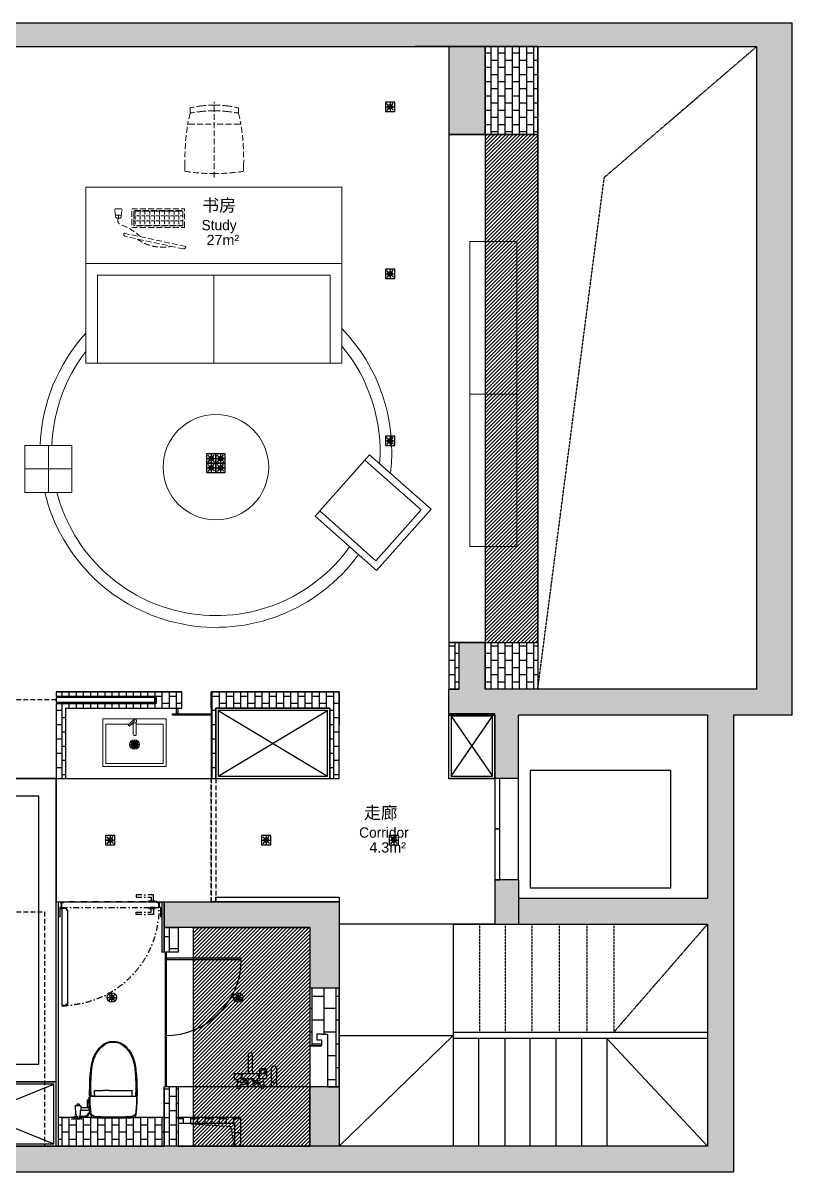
# Model space of a CAD drawing. Header units: millimetres. Extents: x -108767 to 78913, y -380878 to 1470.
# Drawn here: x -48354 to -41796, y -175715 to -165912 of the extents above; entities that cross this region are included whole.
import ezdxf
from ezdxf.enums import TextEntityAlignment as Align

# ---------------------------------------------------------------- set-up
doc = ezdxf.new("R2010")
doc.units = ezdxf.units.MM
doc.header["$LTSCALE"] = 10
for name, pattern in [('DASH', [0.35, 0.25, -0.1]), ('DASHDOT', [1, 0.5, -0.25, 0, -0.25]), ('DASHED', [0.75, 0.5, -0.25])]:
    doc.linetypes.add(name, pattern=pattern)
for name, color, linetype in [('000墙体', 4, 'Continuous'), ('001增减墙体', 147, 'Continuous'), ('008天花灯具', 31, 'Continuous'), ('012到顶家具', 55, 'Continuous'), ('01平-洁具', 137, 'Continuous'), ('021洁具', 146, 'Continuous'), ('3-New Window', 4, 'Continuous'), ('DOOR', 60, 'Continuous'), ('FF-TEXT', 50, 'Continuous'), ('NW-01-wall(原有墙体)', 255, 'Continuous'), ('NW-02-free(活动家具)', 241, 'Continuous'), ('NW-02-厨卫具', 44, 'Continuous'), ('wipess', 8, 'Continuous')]:
    doc.layers.add(name, color=color, linetype=linetype)
doc.layers.add('活动家具', color=34, linetype='Continuous', lineweight=18)
doc.styles.add('ARIAL', font='arial.ttf')
doc.styles.add('CCD-HB', font='hbsmall.shx')
doc.styles.add('STO', font='')
doc.styles.get('STO').set_extended_font_data('SimSun')
pattern_1 = [(90, (-70270.71, -180008.13), (-60.96, 4e-15), []), (180, (-70270.71, -180008.13), (-60.96, -60.96), [60.96, -60.96])]
pattern_2 = [(45, (-70270.71, -180008.131), (-15.715448, 15.715448), [])]
pattern_3 = [(90, (-70270.71, -180008.13), (-101.6, 6e-15), []), (180, (-70270.71, -180008.13), (-101.6, -101.6), [101.6, -101.6])]

# ---------------------------------------------------------------- blocks, each defined once
blk = doc.blocks.new('2.7_C-001')
at = {"color": 8}
for p, q in [((-11.05, -0.22), (-10.82, 0)), ((-9.17, 0), (-10.82, 0)), ((9.17, 0), (10.82, 0)), ((11.05, -0.22), (10.82, 0)), ((-13.55, -7.65), (-13.55, -12.68)), ((-13.4, -7.5), (-10.1, -7.5)), ((-11.05, -1.4), (-12.3, -1.4)), ((-12.3, -1.4), (-12.3, -1.48)), ((-12.21, -1.68), (-11.41, -2.35)), ((-11.47, -5.1), (-11.47, -2.9)), ((-11.05, -2.8), (-11.37, -2.8)), ((-11.21, -5.2), (-11.37, -5.2)), ((-11.05, -2.4), (-11.28, -2.4)), ((-11.23, -5.2), (-11.23, -5.2)), ((-11.23, -5.2), (-11.2, -5.2)), ((-11.2, -5.65), (-11.2, -5.2)), ((-11.05, -1.4), (-11.05, -0.22)), ((-11.05, -2.8), (-11.05, -2.4)), ((-8.95, -5.8), (-11.05, -5.8)), ((-10.05, -7.55), (-10.05, -8.17)), ((-9.75, -8.47), (-7.15, -8.47)), ((-8.95, -0.22), (-9.17, 0)), ((-8.95, -1.4), (-8.95, -0.22)), ((-7.7, -1.4), (-8.95, -1.4)), ((-8.72, -2.4), (-8.95, -2.4)), ((-8.95, -2.4), (-8.95, -2.8)), ((-8.62, -2.8), (-8.95, -2.8)), ((-8.8, -5.65), (-8.8, -5.2)), ((-5.78, -5.2), (-8.8, -5.2)), ((-7.79, -1.68), (-8.59, -2.35)), ((-7.88, -3.7), (-4.5, -3.7)), ((-7.7, -1.4), (-7.7, -1.48)), ((-7.55, -8.47), (-7.55, -12.83)), ((-7.15, -8.47), (-7.15, -12.83)), ((-7.15, -8.49), (-5.9, -8.49)), ((-6.2, -5.54), (-6.03, -5.44)), ((-6.2, -6.69), (-6.2, -5.54)), ((-6.03, -6.79), (-6.2, -6.69)), ((-2.98, -5.44), (-6.03, -5.44)), ((-2.98, -6.79), (-6.03, -6.79)), ((-5.9, -6.79), (-5.9, -8.49)), ((-3.1, -8.15), (-5.9, -8.15)), ((-5.78, -5.44), (-5.78, -5.2)), ((-3.12, -5.2), (-3.21, -5.2)), ((-3.21, -5.2), (-3.21, -5.44)), ((-3.1, -6.79), (-3.1, -6.79)), ((-3.1, -6.79), (-3.1, -8.49)), ((-3.1, -8.49), (-0.98, -8.49)), ((-3.02, -4.09), (-3.02, -5.1)), ((-2.98, -5.44), (-2.8, -5.54)), ((-2.8, -6.69), (-2.98, -6.79)), ((-2.8, -5.54), (-2.8, -6.69)), ((2.09, -1.4), (-2.09, -1.4)), ((-1.1, -7.52), (-0.88, -7.65)), ((-0.88, -8.39), (-0.88, -7.65)), ((-0.88, -8.15), (0.88, -8.15)), ((0.88, -7.65), (1.1, -7.52)), ((0.88, -8.39), (0.88, -7.65)), ((0.97, -8.49), (3.1, -8.49)), ((2.98, -5.44), (2.8, -5.54)), ((2.8, -5.54), (2.8, -6.69)), ((2.8, -6.69), (2.98, -6.79)), ((2.98, -5.44), (6.02, -5.44)), ((2.98, -6.79), (6.02, -6.79)), ((3.02, -4.09), (3.02, -5.1)), ((3.1, -6.79), (3.1, -6.79)), ((3.1, -6.79), (3.1, -8.49)), ((3.12, -5.2), (3.21, -5.2)), ((3.21, -5.2), (3.21, -5.44)), ((7.88, -3.7), (4.5, -3.7)), ((5.78, -5.2), (8.8, -5.2)), ((5.78, -5.44), (5.78, -5.2)), ((5.9, -6.79), (5.9, -8.49)), ((5.9, -8.49), (7.35, -8.49)), ((6.2, -5.54), (6.02, -5.44)), ((6.02, -6.79), (6.2, -6.69)), ((6.2, -6.69), (6.2, -5.54)), ((7, -8.49), (7, -12.81)), ((7.34, -8.59), (7.35, -8.59)), ((7.34, -8.62), (7.35, -8.62)), ((7.35, -8.47), (13.6, -8.47)), ((7.35, -12.81), (7.35, -8.47)), ((7.7, -1.4), (8.95, -1.4)), ((7.7, -1.4), (7.7, -1.48)), ((7.79, -1.68), (8.59, -2.35)), ((8.62, -2.8), (8.95, -2.8)), ((8.72, -2.4), (8.95, -2.4)), ((8.8, -5.65), (8.8, -5.2)), ((8.95, -0.22), (9.17, 0)), ((8.95, -1.4), (8.95, -0.22)), ((8.95, -2.4), (8.95, -2.8)), ((8.95, -5.8), (11.05, -5.8)), ((11.05, -1.4), (11.05, -0.22)), ((11.05, -1.4), (12.3, -1.4)), ((11.05, -2.4), (11.28, -2.4)), ((11.05, -2.8), (11.05, -2.4)), ((11.05, -2.8), (11.37, -2.8)), ((11.2, -5.65), (11.2, -5.2)), ((11.22, -5.2), (11.2, -5.2)), ((11.21, -5.2), (11.37, -5.2)), ((11.22, -5.2), (11.22, -5.2)), ((12.21, -1.68), (11.41, -2.35)), ((11.47, -5.1), (11.47, -2.9)), ((12.3, -1.4), (12.3, -1.48)), ((13.6, -15.96), (13.6, -8.47)), ((22.09, -1.4), (17.91, -1.4)), ((-13.4, -12.83), (-7.15, -12.83)), ((-9.07, -12.02), (-10.26, -12.02)), ((-10.26, -12.49), (-10.26, -12.02)), ((-9.07, -12.49), (-9.07, -12.02)), ((-7.6, -12.83), (-7.6, -12.83)), ((-7.15, -12.81), (7.65, -12.81)), ((-1.65, -12.81), (-1.65, -29.65)), ((1.65, -12.81), (1.65, -29.65)), ((6.21, -12.81), (6.22, -12.81)), ((7.34, -12.68), (7.35, -12.68)), ((7.34, -12.71), (7.35, -12.71)), ((7.65, -15.95), (7.65, -10.88)), ((8.75, -15.41), (8.75, -13.31)), ((9.2, -12.86), (12.05, -12.86)), ((12.5, -15.41), (12.5, -13.31))]:
    blk.add_line(p, q, dxfattribs=at)
blk.add_lwpolyline([(18.04, -6.68, 0.033424), (17.94, -17.49)], format="xyb", dxfattribs=at)
blk.add_polyline3d([(21.96, -6.68, 0), (21.96, -6.63, 0), (21.96, -6.58, 0), (21.95, -6.52, 0), (21.95, -6.47, 0), (21.94, -6.42, 0), (21.94, -6.37, 0), (21.93, -6.32, 0), (21.92, -6.27, 0), (21.91, -6.22, 0), (21.9, -6.17, 0), (21.89, -6.12, 0), (21.88, -6.07, 0), (21.86, -6.02, 0), (21.84, -5.97, 0), (21.83, -5.93, 0), (21.81, -5.88, 0), (21.79, -5.83, 0), (21.77, -5.78, 0), (21.75, -5.74, 0), (21.73, -5.69, 0), (21.7, -5.65, 0), (21.68, -5.6, 0), (21.66, -5.56, 0), (21.63, -5.52, 0), (21.6, -5.47, 0), (21.57, -5.43, 0), (21.54, -5.39, 0), (21.51, -5.35, 0), (21.48, -5.31, 0), (21.45, -5.27, 0), (21.42, -5.24, 0), (21.39, -5.2, 0), (21.35, -5.16, 0), (21.32, -5.13, 0), (21.28, -5.1, 0), (21.24, -5.06, 0), (21.21, -5.03, 0), (21.17, -5, 0), (21.13, -4.97, 0), (21.09, -4.94, 0), (21.05, -4.91, 0), (21.01, -4.89, 0), (20.97, -4.86, 0), (20.92, -4.84, 0), (20.88, -4.81, 0), (20.84, -4.79, 0), (20.79, -4.77, 0), (20.75, -4.75, 0), (20.71, -4.73, 0), (20.66, -4.71, 0), (20.61, -4.69, 0), (20.57, -4.68, 0), (20.52, -4.66, 0), (20.48, -4.65, 0), (20.43, -4.64, 0), (20.38, -4.63, 0), (20.33, -4.62, 0), (20.29, -4.61, 0), (20.24, -4.6, 0), (20.19, -4.6, 0), (20.14, -4.59, 0), (20.1, -4.59, 0), (20.05, -4.59, 0), (20, -4.59, 0), (19.95, -4.59, 0), (19.9, -4.59, 0), (19.86, -4.59, 0), (19.81, -4.6, 0), (19.76, -4.6, 0), (19.71, -4.61, 0), (19.67, -4.62, 0), (19.62, -4.63, 0), (19.57, -4.64, 0), (19.52, -4.65, 0), (19.48, -4.66, 0), (19.43, -4.68, 0), (19.39, -4.69, 0), (19.34, -4.71, 0), (19.29, -4.73, 0), (19.25, -4.75, 0), (19.21, -4.77, 0), (19.16, -4.79, 0), (19.12, -4.81, 0), (19.08, -4.84, 0), (19.03, -4.86, 0), (18.99, -4.89, 0), (18.95, -4.91, 0), (18.91, -4.94, 0), (18.87, -4.97, 0), (18.83, -5, 0), (18.79, -5.03, 0), (18.76, -5.06, 0), (18.72, -5.1, 0), (18.68, -5.13, 0), (18.65, -5.16, 0), (18.61, -5.2, 0), (18.58, -5.24, 0), (18.55, -5.27, 0), (18.52, -5.31, 0), (18.49, -5.35, 0), (18.46, -5.39, 0), (18.43, -5.43, 0), (18.4, -5.47, 0), (18.37, -5.52, 0), (18.34, -5.56, 0), (18.32, -5.6, 0), (18.3, -5.65, 0), (18.27, -5.69, 0), (18.25, -5.74, 0), (18.23, -5.78, 0), (18.21, -5.83, 0), (18.19, -5.88, 0), (18.17, -5.93, 0), (18.16, -5.97, 0), (18.14, -6.02, 0), (18.13, -6.07, 0), (18.11, -6.12, 0), (18.1, -6.17, 0), (18.09, -6.22, 0), (18.08, -6.27, 0), (18.07, -6.32, 0), (18.06, -6.37, 0), (18.06, -6.42, 0), (18.05, -6.47, 0), (18.05, -6.52, 0), (18.04, -6.58, 0), (18.04, -6.63, 0), (18.04, -6.68, 0)], dxfattribs=at)
for centre, radius, start, end in [((-13.4, -7.65), 0.15, 90, 180), ((-12.05, -1.48), 0.25, 180, 229.89909), ((-11.37, -2.9), 0.1, 89.99679, 179.99679), ((-11.37, -5.1), 0.1, 179.99679, 269.99679), ((-11.28, -2.2), 0.2, 229.89909, 270), ((-11.05, -5.65), 0.15, 180, 270), ((-10.1, -7.55), 0.05, 0, 90), ((-9.75, -8.17), 0.3, 180, 270), ((-8.95, -5.65), 0.15, 270, 0), ((-8.72, -2.2), 0.2, 270, 310.10091), ((-8.62, -2.9), 0.1, 4.90859, 89.99679), ((-7.59, -2.81), 0.935, 184.90859, 251.86317), ((-7.95, -1.48), 0.25, 310.10091, 0), ((-4.5, -7.2), 3.5, 66.14252, 89.99679), ((-3.12, -5.1), 0.1, 267.1308, 359.99679), ((-3.12, -4.09), 0.1, 359.99679, 66.14252), ((36.96, -2.85), 39.08, 177.87332, 185.88182), ((-1.42, -6.8), 0.5, 185.88182, 231.87179), ((-1.36, -6.04), 1.22, 252.23211, 274.35187), ((0, -6.65), 1.4, 205.47727, 218.21262), ((-0.98, -8.39), 0.1, 270, 0), ((0.97, -8.39), 0.1, 180, 270), ((0, -6.65), 1.4, 321.78613, 334.5228), ((1.36, -6.04), 1.22, 265.64714, 287.76789), ((1.42, -6.8), 0.5, 308.12821, 354.11818), ((-36.96, -2.85), 39.08, 354.11818, 2.12668), ((3.12, -4.09), 0.1, 113.85748, 180.00321), ((3.12, -5.1), 0.1, 180.00321, 272.8692), ((4.5, -7.2), 3.5, 90.00321, 113.85748), ((7.95, -1.48), 0.25, 180, 229.89909), ((7.59, -2.81), 0.935, 288.13683, 355.09141), ((8.62, -2.9), 0.1, 90.00321, 175.09141), ((8.72, -2.2), 0.2, 229.89909, 270), ((8.95, -5.65), 0.15, 180, 270), ((11.05, -5.65), 0.15, 270, 0), ((11.28, -2.2), 0.2, 270, 310.10091), ((11.37, -2.9), 0.1, 0.00321, 90.00321), ((11.37, -5.1), 0.1, 270.00321, 0.00321), ((12.05, -1.48), 0.25, 310.10091, 0), ((56.96, -2.85), 39.08, 177.87332, 185.34798), ((-16.96, -2.85), 39.08, 354.65202, 2.12668), ((-58.73, -12.8), 80.93, 356.6814, 4.33868), ((-13.4, -12.68), 0.15, 180, 270), ((-10.18, -12.12), 0.0938, 209.03725, 252.30788), ((-10.18, -12.44), 0.0938, 209.03725, 252.30788), ((-9.91, -11.26), 1, 252.30788, 262.94591), ((-9.91, -11.58), 1, 252.30788, 262.94591), ((-9.66, -9.3), 2.98, 262.94591, 277.05409), ((-9.66, -9.62), 2.98, 262.94591, 277.05409), ((-9.42, -11.26), 1, 277.05409, 287.69212), ((-9.42, -11.58), 1, 277.05409, 287.69212), ((-9.15, -12.12), 0.0938, 287.69212, 330.96275), ((-9.15, -12.44), 0.0938, 287.69212, 330.96275), ((8.65, -15.95), 1, 180, 264.66736), ((10.65, 5.45), 22.5, 264.66736, 275.22415), ((9.2, -13.31), 0.45, 90, 180), ((9.25, -15.4), 0.5, 180, 265.97111), ((10.65, 4.45), 20.4, 265.97111, 273.89518), ((12, -15.4), 0.5, 273.89518, 360), ((12.05, -13.31), 0.45, 360, 90), ((12.6, -15.96), 1, 275.20866, 0), ((20, -17.25), 2.07, 186.55145, 353.44855), ((-0.95, -29.65), 0.7, 180, 261.18609), ((0, -23.52), 6.9, 261.18609, 278.81391), ((0.95, -29.65), 0.7, 278.81391, 0)]:
    blk.add_arc(centre, radius, start, end, dxfattribs=at)
blk = doc.blocks.new('FDSFADS')
at = {"layer": 'NW-02-free(活动家具)', "linetype": 'DASH', "lineweight": 5, "ltscale": 20}
for p, q in [((102362.3, 36773.2, 0), (102313.3, 36773.3, 0)), ((101821.2, 36728.9, 0), (101865.3, 36728.9, 0)), ((101865.3, 36728.9, 0), (101950.5, 36748.6, 0)), ((101960.3, 36738.7, 0), (101960, 36523, 0)), ((101960.3, 36307.3, 0), (101960, 36523, 0)), ((101821.2, 36317.1, 0), (101865.3, 36317.1, 0)), ((102362.3, 36272.9, 0), (102313.3, 36272.7, 0))]:
    blk.add_line(p, q, dxfattribs=at)
at = {"layer": 'NW-02-free(活动家具)', "color": 8, "linetype": 'DASH', "lineweight": 5, "ltscale": 20}
blk.add_line((102414.1, 36523, 0), (101769.9, 36523, 0), dxfattribs=at)
at = {"layer": 'NW-02-free(活动家具)', "linetype": 'DASH', "lineweight": 5, "ltscale": 20, "flags": 128}
for points in [[(102313.3, 36773.3), (102267.8, 36773.9), (102222.3, 36773.4), (102176.8, 36771.9), (102131.4, 36769.3), (102086, 36765.7), (102040.7, 36761), (101995.6, 36755.3), (101950.5, 36748.6)], [(102313.3, 36272.7), (102267.8, 36272.2), (102222.3, 36272.6), (102176.8, 36274.1), (102131.4, 36276.7), (102086, 36280.3), (102040.7, 36285), (101995.6, 36290.7), (101950.5, 36297.5)]]:
    blk.add_lwpolyline(points, dxfattribs=at)
at = {"layer": 'NW-02-free(活动家具)', "linetype": 'DASH', "lineweight": 5, "ltscale": 20, "elevation": 0, "flags": 128}
for points in [[(102362.3, 36773.2, -0.020776), (102377.3, 36647.3, -0.019643), (102381.9, 36523, -0.019643)], [(101803.7, 36625.9, -0.029501), (101821.2, 36728.9, -0.029501)], [(101851.4, 36623.1, -0.02489), (101865, 36719.4, -0.02489)], [(101798.2, 36523, -0.027499), (101803.7, 36625.7), (101803.7, 36625.9)], [(101847.4, 36523), (101847.4, 36527.3, -0.024151), (101851.4, 36622.9), (101851.4, 36623.1)], [(101798.2, 36523, 0.027491), (101803.7, 36420.3), (101803.7, 36420.2)], [(101847.4, 36523), (101847.4, 36518.7, 0.024151), (101851.4, 36423.2), (101851.4, 36423)], [(102362.3, 36272.9, 0.020788), (102377.3, 36398.8, 0.019646), (102381.9, 36523, 0.019646)], [(101803.7, 36420.2, 0.029501), (101821.2, 36317.1, 0.029501)], [(101851.4, 36423, 0.02489), (101865, 36326.7, 0.02489)]]:
    blk.add_lwpolyline(points, format="xyb", dxfattribs=at)
blk.add_lwpolyline([(101865.3, 36317.1), (101950.5, 36297.5)], dxfattribs=at)
at = {"layer": 'NW-02-free(活动家具)', "linetype": 'DASH', "lineweight": 5, "ltscale": 20}
for centre, start, end in [((101855.2, 36719.1, 0), 0, 90), ((101950.5, 36738.7, 0), 0, 90), ((101855.2, 36326.9, 0), 270, 0), ((101950.5, 36307.3, 0), 270, 0)]:
    blk.add_arc(centre, 9.81, start, end, dxfattribs=at)
blk = doc.blocks.new('A$C13656026')
at = {"layer": 'NW-02-free(活动家具)', "linetype": 'DASH', "lineweight": 5, "ltscale": 20}
h = blk.add_hatch(dxfattribs=at)
h.set_pattern_fill('ANGLE', color=8, scale=150, angle=180, style=0)
h.set_pattern_definition([(360, (-23760, -62246.25), (3e-11, 41.25), [30, -11.25]), (90, (-23760, -62246.25), (-41.25, 3e-11), [30, -11.25])])
h.paths.add_polyline_path([(-226.3, 27), (-226.3, -99), (189.7, -99), (189.7, 27)])
at = {"layer": 'NW-02-free(活动家具)', "color": 8, "linetype": 'DASH', "lineweight": 5, "ltscale": 20}
for p, q in [((-253.2, 205.9), (270.8, 93.7)), ((-234.2, 227.4), (265.5, 120.4)), ((297.2, -51.1), (292.2, -106.1)), ((296.3, -61.1), (348.1, -61.1)), ((312.2, -36.1), (332.2, -36.1)), ((319.7, -36.1), (319.7, -31.1)), ((319.7, -31.1), (324.7, -31.1)), ((322.2, -61.1), (322.2, -36.1)), ((324.7, -36.1), (324.7, -31.1)), ((347.2, -51.1), (352.2, -106.1)), ((302.2, -116.1), (342.2, -116.1))]:
    blk.add_line(p, q, dxfattribs=at)
at = {"layer": 'NW-02-free(活动家具)', "color": 8, "linetype": 'DASH', "lineweight": 5, "ltscale": 20, "flags": 128}
for points in [[(-242.2, 44), (-242.2, -116), (207.8, -116), (207.8, 44), (-242.2, 44)], [(-228.3, 29), (-228.3, -101), (191.7, -101), (191.7, 29), (-228.3, 29)], [(-226.3, 27), (-226.3, -99), (189.7, -99), (189.7, 27), (-226.3, 27)]]:
    blk.add_lwpolyline(points, dxfattribs=at)
at = {"layer": 'NW-02-free(活动家具)', "color": 8, "linetype": 'DASH', "lineweight": 5, "ltscale": 20}
for centre, radius, start, end in [((-229.8, 204.3), 23.6, 100.86903, 175.99651), ((-53.4, -148.4), 361.3, 53.73159, 102.08947), ((488.8, 516.8), 530.8, 227.85373, 248.65622), ((258, 105), 17.1, 318.32502, 64.10146), ((289.8, -13.9), 36.8, 331.98473, 80.90059), ((312.2, -51.1), 15, 90, 180), ((332.2, -51.1), 15, 0, 90), ((302.2, -106.1), 10, 180, 270), ((342.2, -106.1), 10, 270, 0)]:
    blk.add_arc(centre, radius, start, end, dxfattribs=at)
blk = doc.blocks.new('2.7_D-001')
at = {"layer": 'NW-02-厨卫具', "color": 8}
for points in [[(-35.5, 0, 0.414214), (-35, -0.5), (-29, -0.5, 0.414214), (-28.5, 0)], [(-28.72, -1.6, 0.07715), (-27.98, -1.37, 0.286127), (-27.25, -0.2), (-27.25, 0)], [(-33.25, -0.5), (-33.35, -1.62), (-33.35, -1.87), (-33.3, -2.16, 0.3601), (-33, -2.4), (-31, -2.4, 0.3601), (-30.7, -2.16), (-30.65, -1.87), (-30.65, -1.62), (-30.75, -0.5)], [(-31.06, -2.4), (-31.05, -2.7), (-31.3, -2.7), (-31.43, -2.77), (-31.43, -3.75, -0.414214), (-31.62, -3.95), (-31.75, -3.95, 0.414214), (-31.85, -4.05), (-31.85, -7.26, -0.20721), (-32.01, -7.62, 0.20721), (-32.15, -7.95), (-32.15, -11.5), (-32.15, -11.65, 0.414214), (-32.05, -11.75), (-27.95, -11.75, 0.414214), (-27.85, -11.65), (-27.85, -11.5), (-27.85, -10.34), (-27.85, -7.95, 0.15273), (-27.93, -7.7, 0.052809), (-27.99, -7.62, -0.20721), (-28.15, -7.26), (-28.15, -4.05, 0.414214), (-28.25, -3.95), (-28.37, -3.95, -0.414214), (-28.57, -3.75), (-28.57, -2.77), (-28.7, -2.7), (-28.95, -2.7), (-28.93, -2.2), (-28.97, -2), (-28.97, -1.6), (-28.72, -1.6), (-28.74, -1.6)], [(-19.46, -6.06), (-22.32, -2.88, 0.212455), (-25.15, -1.62), (-28.97, -1.62)], [(-19.94, -6.72), (-22.92, -3.42, 0.212455), (-25.15, -2.42), (-28.94, -2.42)], [(-19.54, -9.29, 0.008174), (-19.36, -6.5)], [(-19.36, -6.5, 0.104725), (-19.45, -5.99)], [(-28.87, -11.75, 0.414214), (-28.97, -11.85), (-28.97, -12.72), (-29.2, -12.85), (-30.8, -12.85), (-31.02, -12.72), (-31.02, -11.85, 0.414214), (-31.12, -11.75)], [(-16.05, -20.43), (-16.05, -19.84, 0.409111), (-16.25, -19.64), (-19.67, -19.58, -0.41502), (-19.92, -19.32)], [(15.97, -19.64, 0.009953), (-15.97, -19.64)], [(19.68, -19.58), (16.25, -19.64, 0.409111), (16.05, -19.84), (16.05, -21.25)], [(-19.07, -22.99, 0.017155), (-19.09, -21.26, 0.04985), (-19.22, -20.23, 0.096365), (-19.31, -20.01, 0.260874), (-19.4, -19.96)], [(-19.07, -22.99, 0.014496), (-19, -34.35)], [(-16.05, -21.26), (-16.05, -24.39, 0.422751), (-15.89, -24.55)], [(0, -24.7, 0.00463), (15.89, -24.55)], [(15.89, -24.55, 0.423836), (16.05, -24.39)], [(16.05, -19.84), (19.4, -19.96, 0.260874), (19.31, -20.01, 0.096365), (19.22, -20.23, 0.04985), (19.09, -21.26, 0.017155), (19.07, -22.99)], [(19, -34.35, 0.014496), (19.07, -22.99)], [(-19, -34.35, 0.016259), (-18.59, -40.64, 0.019991), (-17.71, -46.67)], [(17.71, -46.67, 0.019991), (18.59, -40.64, 0.016259), (19, -34.35)], [(-17.71, -46.67, 0.057324), (-15.91, -53.02)], [(-15.91, -53.02, 0.153815), (-7.37, -63.94, 0.108059), (-1.61, -65.9, 0.028185), (0, -65.99, 0.028185), (1.61, -65.9, 0.108059), (7.37, -63.94, 0.153815), (15.91, -53.02, 0.057324), (17.71, -46.67)]]:
    blk.add_lwpolyline(points, format="xyb", dxfattribs=at)
for points in [[(-33.87, -0.5), (-30.13, -0.5)], [(-30.65, -1.62), (-33.35, -1.62)], [(-33.35, -1.87), (-30.65, -1.87)], [(-27.85, -7.95), (-20.4, -7.95)], [(-27.85, -10.08), (-20.57, -10.08)], [(-16.05, -19.84), (-19.4, -19.96)], [(-16.05, -21.25), (-16.05, -20.44)], [(-15.89, -24.55), (-8.7, -24.66)], [(-3.7, -24.69), (-8.7, -24.66)], [(-3.7, -24.69), (0, -24.7)], [(16.05, -21.26), (16.05, -24.41)]]:
    blk.add_lwpolyline(points, dxfattribs=at)
blk.add_lwpolyline([(-30.59, -2.07, -0.3601), (-30.98, -2.4), (-33.02, -2.4, -0.3601), (-33.41, -2.07), (-33.45, -1.87), (-33.45, -1.62), (-33.25, -0.5), (-30.75, -0.5), (-30.55, -1.62), (-30.55, -1.87)], format="xyb", close=True, dxfattribs=at)
at = {"layer": 'NW-02-厨卫具'}
for points in [[(19.32, -4.58, 0.386981), (15.34, -0.95), (-15.34, -0.95, 0.386981), (-19.32, -4.58), (-19.45, -5.99, -0.131373), (-19.6, -6.39, 0.148778), (-20.33, -7.41, 0.021037), (-20.58, -10.37)], [(-15.5, -2.36, 0.367571), (-19.18, -6.11, 0.015428), (-19.92, -19.32)], [(-19.54, -9.29, 0.009261), (-19.92, -16.58)], [(-5.17, -1.86, 0.012576), (-15.5, -2.36)], [(5.37, -1.86, 0.012303), (-5.17, -1.86)], [(15.52, -2.37, 0.01238), (5.37, -1.86)], [(19.19, -6.31, 0.375041), (15.52, -2.37)], [(20, -20.33, 0.014953), (19.94, -19.38, 0.094612), (19.92, -19.32, 0.015253), (19.19, -6.31)], [(20.2, -23.37, 0.023657), (19.32, -4.58)], [(-20.58, -10.38), (-21.63, -10.38, 0.317837), (-21.82, -10.51, 0.085164), (-22.05, -11.88), (-22.05, -15.57, 0.085164), (-21.82, -16.94, 0.317837), (-21.63, -17.08), (-20.89, -17.08)], [(-20.17, -19.69, 0.116376), (-20.29, -19.29, -0.097632), (-20.81, -18.55, -0.103486), (-20.93, -17.86), (-20.91, -17.07)], [(-20.06, -19.53), (-20.17, -19.69, 0.004597), (-20.2, -23.37, 0.007479), (-20.11, -29.35)], [(-20.06, -19.53, 0.010881), (-19.92, -16.58)], [(-19.92, -19.32, 0.065749), (-19.94, -19.35, 0.017826), (-20, -20.33)], [(19.68, -19.58, 0.414788), (19.92, -19.32)], [(-20.16, -24.1, 0.01417), (-20.16, -23.89)], [(-20.16, -24.1, 0.005942), (-20.16, -26.25)], [(-20.16, -26.25, 0.006047), (-20.1, -29.4, 0.028876), (-19.1, -43.29)], [(-19.4, -19.96), (-19.4, -19.96, 0.232614), (-19.95, -20.25, 0.140453), (-20.06, -20.59, 0.019844), (-20.09, -21.1)], [(20.16, -26.25, 0.006459), (20.15, -23.89), (20.08, -20.84, 0.020455), (20.06, -20.53, 0.125897), (19.94, -20.24, 0.14076), (19.66, -20.02, 0.080621), (19.4, -19.96)], [(20.05, -30.93, 0.005999), (20.16, -26.25)], [(20.11, -29.31, 0.00875), (20.2, -23.37)], [(18.86, -44.81, 0.031792), (20.05, -30.93)], [(-19.1, -43.29, 0.064099), (-16.77, -52.99)], [(-16.77, -52.99, 0.095162), (-11.05, -61.78, 0.210028), (0, -66.63, 0.124897), (7.15, -64.81, 0.076161), (10.84, -62, 0.041108), (13.77, -58.49, 0.068838), (17.25, -51.72, 0.04347), (18.86, -44.81)]]:
    blk.add_lwpolyline(points, format="xyb", dxfattribs=at)
for points in [[(-20.58, -10.38), (-20.89, -17.08)], [(-20.09, -21.1), (-20.16, -23.89)], [(-20.1, -29.4), (-20.11, -29.35)], [(20.11, -29.31), (20.1, -29.38)], [(18.86, -44.81), (18.86, -44.84)]]:
    blk.add_lwpolyline(points, dxfattribs=at)
blk = doc.blocks.new('2.7_B-001')
at = {"layer": 'NW-02-厨卫具', "lineweight": 15}
for p, q in [((30, 0), (-30, 0)), ((-30, 0), (-30, -45)), ((30, -45), (30, 0)), ((-30, -45), (30, -45))]:
    blk.add_line(p, q, dxfattribs=at)
at = {"layer": 'NW-02-厨卫具', "lineweight": 5}
for p, q in [((-1.4, -5.1), (-27.2, -5.1)), ((-27.2, -5.1), (-27.2, -42.2)), ((27.2, -5.1), (5.2, -5.1)), ((27.2, -42.2), (27.2, -5.1)), ((-27.2, -42.2), (27.2, -42.2))]:
    blk.add_line(p, q, dxfattribs=at)
at = {"layer": 'NW-02-厨卫具', "color": 8, "lineweight": 5}
for p, q in [((-1.4, -3.3), (-1.4, -14.7)), ((1.1, -1), (0, -2.1)), ((0, -2.1), (4.9, -6.9)), ((1.1, -1), (6, -5.8)), ((1.4, -3.5), (1.4, -14.7)), ((3, -5.1), (1.4, -5.1)), ((4.9, -6.9), (6, -5.8)), ((-0.5, -15.6), (0.5, -15.6))]:
    blk.add_line(p, q, dxfattribs=at)
for centre, major_axis, start_param, end_param in [((0, -2.1), (1.31, -1.31), 0.995082, 6.293156), ((0, -24.3), (2.2, 2.2), 4.712389, 10.995574), ((-0.5, -14.7), (0.652, 0.652), 2.356194, 3.926991), ((0.5, -14.7), (0.652, 0.652), 3.926991, 5.497787), ((0, -24.3), (1.58, 1.58), 4.712389, 10.995574)]:
    blk.add_ellipse(centre, major_axis=major_axis, ratio=1, start_param=start_param, end_param=end_param, dxfattribs=at)
blk = doc.blocks.new('*U210')
for points in [[(7.75, 7.25), (6.75, 7.25), (6.75, 5.75), (2.75, 5.75), (2.75, 88.75), (6.75, 88.75), (6.75, 87.25), (7.75, 87.25), (7.75, 7.25)], [(1.5, 0.75), (1.5, 0.5)]]:
    blk.add_lwpolyline(points)
for points in [[(0, 0), (3.5, 0), (3.5, 0.5), (1.5, 0.5), (1.5, 1), (2, 1), (2, 5), (1, 5), (1, 12.77), (0, 12.77), (0, 10.77), (0, 10.77), (0, 0)], [(88, 0), (88, 10.77), (88, 10.77), (88, 12.77), (87, 12.77), (87, 5), (86, 5), (86, 1), (86.5, 1), (86.5, 0.5), (84.5, 0.5), (84.5, 0), (88, 0)]]:
    blk.add_lwpolyline(points, close=True)
at = {"color": 251, "linetype": 'DASHDOT'}
for points in [[(81, 5.8), (81, 10.8), (66, 10.8), (66, 8.8), (79, 8.8), (79, 5.8), (81, 5.8)], [(4, 0), (4, 1), (2.5, 1), (2.5, 5), (85.5, 5), (85.5, 1), (84, 1), (84, 0), (4, 0)], [(77, 5), (77, 5.8), (83, 5.8), (83, 5), (77, 5)], [(77, 0), (77, -0.8), (83, -0.8), (83, 0), (77, 0)], [(81, -0.8), (81, -5.8), (66, -5.8), (66, -3.8), (79, -3.8), (79, -0.8), (81, -0.8)]]:
    blk.add_lwpolyline(points, dxfattribs=at)
at = {"color": 5}
for points in [[(3, 0.5, 2.414214), (2.75, 0.75), (1.5, 0.75), (1.5, 0.5)], [(85, 0.5, -2.414214), (85.25, 0.75), (86.5, 0.75), (86.5, 0.5)]]:
    blk.add_lwpolyline(points, format="xyb", close=True, dxfattribs=at)
for points in [[(1.75, 5.5), (1.75, 5)], [(2.75, 5.5), (2.75, 5)]]:
    blk.add_lwpolyline(points, dxfattribs=at)
blk.add_circle((2.25, 5.5), 0.5, dxfattribs=at)
at = {"color": 251, "linetype": 'DASHDOT'}
blk.add_arc((2.26, 5.37), 83.3, 356.30099, 89.66396, dxfattribs=at)
blk = doc.blocks.new('*U212')
blk.add_lwpolyline([(944.52, -3023.79), (847.37, -3023.79), (847.37, -3083.79), (944.52, -3083.79)], close=True)
at = {"color": 6}
blk.add_lwpolyline([(942.52, -3025.79), (849.37, -3025.79), (849.37, -3081.79), (942.52, -3081.79)], close=True, dxfattribs=at)
at = {"color": 250}
for points in [[(849.37, -3081.79), (942.52, -3025.79)], [(849.37, -3025.79), (942.52, -3081.79)]]:
    blk.add_lwpolyline(points, dxfattribs=at)
blk = doc.blocks.new('*U204')
blk.add_lwpolyline([(1085.42, -2954.84), (1045.92, -2954.84), (1045.92, -3009.84), (1085.42, -3009.84)], close=True)
at = {"color": 6}
blk.add_lwpolyline([(1083.42, -2956.84), (1047.92, -2956.84), (1047.92, -3007.84), (1083.42, -3007.84)], close=True, dxfattribs=at)
at = {"color": 250}
for points in [[(1047.92, -3007.84), (1083.42, -2956.84)], [(1047.92, -2956.84), (1083.42, -3007.84)]]:
    blk.add_lwpolyline(points, dxfattribs=at)
blk = doc.blocks.new('*U207')
blk.add_lwpolyline([(965.62, -2828.79), (835.62, -2828.79), (835.62, -2883.79), (965.62, -2883.79)], close=True)
at = {"color": 6}
blk.add_lwpolyline([(963.62, -2830.79), (837.62, -2830.79), (837.62, -2881.79), (963.62, -2881.79)], close=True, dxfattribs=at)
at = {"color": 250}
for points in [[(837.62, -2881.79), (963.62, -2830.79)], [(837.62, -2830.79), (963.62, -2881.79)]]:
    blk.add_lwpolyline(points, dxfattribs=at)
blk = doc.blocks.new('A$C14631449')
at = {"layer": '008天花灯具', "color": 8}
for p, q in [((0, 1.06), (2.13, 1.06)), ((1.88, 1.74), (0.24, 0.39)), ((1.8, 0.3), (0.32, 1.83)), ((1.06, 2.13), (1.06, 0))]:
    blk.add_line(p, q, dxfattribs=at)
at = {"layer": '008天花灯具'}
blk.add_lwpolyline([(2.12, 2.12), (2.12, 0), (0, 0), (0, 2.12)], close=True, dxfattribs=at)
at = {"layer": '008天花灯具', "color": 8, "extrusion": (0, 0, -1)}
blk.add_ellipse((1.06, 1.06), major_axis=(0.357, 0.357), ratio=1, start_param=2.356194490192282, end_param=8.639379797371868, dxfattribs=at)
blk = doc.blocks.new('fgf')
at = {"layer": '008天花灯具', "color": 8}
for p, q in [((376933, -9801), (377013.4, -9801)), ((377002.1, -9773.1), (376944.3, -9828.9)), ((376947.7, -9769.9), (376998.7, -9832.1)), ((376973.2, -9841.2), (376973.2, -9760.8))]:
    blk.add_line(p, q, dxfattribs=at)
at = {"layer": '008天花灯具'}
blk.add_circle((376973.2, -9801), 40, dxfattribs=at)
at = {"layer": '008天花灯具', "color": 8, "extrusion": (0, 0, -1)}
blk.add_ellipse((376973.2, -9801), major_axis=(-13.5, 13.5), ratio=1, start_param=2.356194490192281, end_param=8.639379797371866, dxfattribs=at)

msp = doc.modelspace()

# ---------------------------------------------------------------- hatches: boundary and pattern name
at = {"layer": '000墙体'}
h = msp.add_hatch(color=252, dxfattribs=at)
h.dxf.hatch_style = 1
h.paths.add_polyline_path([(-45657.9, -173408.9), (-46202.9, -173408.9), (-46317.9, -173408.9), (-47149.9, -173408.9), (-47149.9, -173628.9), (-45907.9, -173628.9), (-45907.9, -174146.9), (-45657.9, -174146.9)])
at = {"layer": '001增减墙体', "ltscale": 10}
h = msp.add_hatch(dxfattribs=at)
h.set_pattern_fill('ANSI31', color=251, scale=7)
h.set_pattern_definition(pattern_2)
h.paths.add_polyline_path([(-43963.9, -166861.9), (-44413.9, -166861.9), (-44413.9, -171196.9), (-43963.9, -171196.9)])
h = msp.add_hatch(dxfattribs=at)
h.set_pattern_fill('ANSI31', color=251, scale=7)
h.set_pattern_definition(pattern_2)
h.paths.add_polyline_path([(-46899.9, -173628.9), (-45907.9, -173628.9), (-45907.9, -175494.9), (-46899.9, -175494.9)])
at = {"layer": 'NW-01-wall(原有墙体)'}
h = msp.add_hatch(color=250, dxfattribs=at)
h.dxf.hatch_style = 1
h.paths.add_polyline_path([(-42295.9, -171816.9), (-41795.9, -171816.9), (-41795.9, -165911.9), (-49130.9, -165911.9), (-49130.9, -166111.9), (-49130.9, -166894.9), (-48910.9, -166894.9), (-48910.9, -166111.9), (-46133.9, -166111.9), (-42095.9, -166111.9), (-42095.9, -171594.9), (-44413.9, -171594.9), (-44413.9, -171196.9), (-44633.9, -171196.9), (-44633.9, -171594.9), (-44723.9, -171594.9), (-44723.9, -171816.9), (-44328.9, -171816.9), (-44328.9, -172356.9), (-44288.9, -172356.9), (-44128.9, -172356.9), (-44128.9, -171816.9), (-42515.9, -171816.9), (-42515.9, -173379.9), (-44128.9, -173379.9), (-44128.9, -173599.9), (-42515.9, -173599.9), (-42515.9, -175494.9), (-51705.9, -175494.9), (-51705.9, -174838.9), (-51945.9, -174838.9), (-51945.9, -175494.9), (-51945.9, -175714.9), (-42295.9, -175714.9)])
h = msp.add_hatch(color=250, dxfattribs=at)
h.dxf.hatch_style = 1
h.paths.add_polyline_path([(-44413.9, -166111.9), (-44723.9, -166111.9), (-44723.9, -166861.9), (-44413.9, -166861.9)])
h = msp.add_hatch(color=250, dxfattribs=at)
h.dxf.hatch_style = 1
h.paths.add_polyline_path([(-44128.9, -173222.9), (-44328.9, -173222.9), (-44328.9, -173499.9), (-44328.9, -173599.9), (-44228.9, -173599.9), (-44128.9, -173599.9), (-44128.9, -173379.9)])
h = msp.add_hatch(color=250, dxfattribs=at)
h.dxf.hatch_style = 1
h.paths.add_polyline_path([(-45657.9, -174987.9), (-45907.9, -174987.9), (-45907.9, -175494.9), (-45657.9, -175494.9)])
at = {"layer": 'wipess'}
h = msp.add_hatch(dxfattribs=at)
h.set_pattern_fill('AR-B816', color=256, scale=0.3, angle=90)
h.set_pattern_definition(pattern_1)
h.paths.add_polyline_path([(-43963.9, -166111.9), (-44413.9, -166111.9), (-44413.9, -166861.9), (-43963.9, -166861.9)])
h = msp.add_hatch(dxfattribs=at)
h.set_pattern_fill('AR-B816', color=256, scale=0.3, angle=90)
h.set_pattern_definition(pattern_1)
h.paths.add_polyline_path([(-44633.9, -171196.9), (-44723.9, -171196.9), (-44723.9, -171594.9), (-44633.9, -171594.9)])
h = msp.add_hatch(dxfattribs=at)
h.set_pattern_fill('AR-B816', color=256, scale=0.3, angle=90)
h.set_pattern_definition(pattern_1)
h.paths.add_polyline_path([(-43963.9, -171196.9), (-44413.9, -171196.9), (-44413.9, -171594.9), (-43963.9, -171594.9)])
h = msp.add_hatch(dxfattribs=at)
h.set_pattern_fill('AR-B816', color=256, scale=0.3, angle=90)
h.set_pattern_definition(pattern_1)
h.paths.add_polyline_path([(-46999.4, -171616.9), (-48069.9, -171616.9), (-48069.9, -171656.9), (-47218.9, -171656.9), (-47218.9, -171716.9), (-48069.9, -171716.9), (-48069.9, -172356.9), (-47989.9, -172356.9), (-47989.9, -171756.9), (-46999.4, -171756.9)])
h = msp.add_hatch(dxfattribs=at)
h.set_pattern_fill('AR-B816', color=256, scale=0.3, angle=90)
h.set_pattern_definition(pattern_1)
h.paths.add_polyline_path([(-45657.9, -171616.9), (-46749.4, -171616.9), (-46749.4, -171756.9), (-46749.4, -172356.9), (-46709.4, -172356.9), (-46709.4, -171756.9), (-45737.9, -171756.9), (-45737.9, -172356.9), (-45657.9, -172356.9), (-45657.9, -171756.9)])
h = msp.add_hatch(dxfattribs=at)
h.set_pattern_fill('AR-B816', color=256, scale=0.5, angle=90)
h.set_pattern_definition(pattern_3)
h.paths.add_polyline_path([(-47029.9, -173628.9), (-47149.9, -173628.9), (-47149.9, -173838.4), (-47029.9, -173838.4)])
h = msp.add_hatch(dxfattribs=at)
h.set_pattern_fill('AR-B816', color=256, scale=0.5, angle=90)
h.set_pattern_definition(pattern_3)
h.paths.add_polyline_path([(-45657.9, -174146.9), (-45907.9, -174146.9), (-45907.9, -174637.9), (-45807.9, -174637.9), (-45807.9, -174587.9), (-45847.9, -174587.9), (-45847.9, -174537.9), (-45807.9, -174537.9), (-45757.9, -174537.9), (-45757.9, -174987.9), (-45657.9, -174987.9)])
h = msp.add_hatch(dxfattribs=at)
h.set_pattern_fill('AR-B816', color=256, scale=0.3, angle=90)
h.set_pattern_definition(pattern_1)
h.paths.add_polyline_path([(-47029.9, -174987.9), (-47149.9, -174987.9), (-47149.9, -175494.9), (-47030.7, -175494.9), (-47029.9, -175488.4)])
h = msp.add_hatch(dxfattribs=at)
h.set_pattern_fill('AR-B816', color=256, scale=0.3, angle=90)
h.set_pattern_definition(pattern_1)
h.paths.add_polyline_path([(-47149.9, -175247.9), (-48049.9, -175247.9), (-48049.9, -175494.9), (-47149.9, -175494.9)])
h = msp.add_hatch(dxfattribs=at)
h.set_pattern_fill('AR-B816', color=256, scale=0.3, angle=90)
h.set_pattern_definition([(90, (-70270.71, -180014.63), (-60.96, 4e-15), []), (180, (-70270.71, -180014.63), (-60.96, -60.96), [60.96, -60.96])])
h.paths.add_polyline_path([(-46499.9, -175247.9), (-47029.9, -175247.9), (-47029.9, -175297.9), (-46549.9, -175297.9), (-46549.9, -175501.4), (-46499.9, -175501.4)])

# ---------------------------------------------------------------- linework, layer by layer
at = {"color": 4}
for points in [[(-46899.9, -173628.9), (-45907.9, -173628.9), (-45907.9, -175494.9), (-46899.9, -175494.9)], [(-47029.9, -175494.9), (-45907.9, -175494.9), (-45907.9, -174987.9), (-47029.9, -174987.9)], [(-48049.9, -175247.9), (-47149.9, -175247.9), (-47149.9, -175494.9), (-48049.9, -175494.9)]]:
    msp.add_lwpolyline(points, close=True, dxfattribs=at)
msp.add_lwpolyline([(-49299.9, -175494.9), (-47149.9, -175494.9), (-47149.9, -174987.9)], dxfattribs=at)
at = {"layer": '001增减墙体', "color": 4}
msp.add_line((-44413.9, -166111.9), (-44413.9, -171594.9), dxfattribs=at)
at = {"layer": '012到顶家具', "ltscale": 10}
msp.add_lwpolyline([(-44723.9, -171196.9), (-43963.9, -171196.9), (-43963.9, -166861.9), (-44723.9, -166861.9)], close=True, dxfattribs=at)
at = {"layer": '021洁具'}
msp.add_line((-47989.9, -172356.9), (-46749.4, -172356.9), dxfattribs=at)
at = {"layer": '3-New Window', "color": 30}
for p, q in [((-47142.4, -173838.4), (-47142.4, -174987.9)), ((-47132.4, -173900.6), (-47142.4, -173900.6)), ((-47142.4, -173900.6), (-46492.4, -173900.6)), ((-47132.4, -173838.4), (-47132.4, -174987.9))]:
    msp.add_line(p, q, dxfattribs=at)
for points in [[(-44723.9, -171816.9), (-44328.9, -171816.9), (-44328.9, -172356.9), (-44723.9, -172356.9)], [(-47142.4, -173900.6), (-46492.4, -173900.6), (-46492.4, -173890.6), (-47142.4, -173890.6)]]:
    msp.add_lwpolyline(points, close=True, dxfattribs=at)
for points in [[(-48049.9, -175494.9), (-48069.9, -175494.9), (-48069.9, -173408.9), (-47149.9, -173408.9), (-47149.9, -173838.4), (-47169.9, -173838.4)], [(-48049.9, -175494.9), (-48049.9, -173408.9), (-47169.9, -173408.9), (-47169.9, -173838.4)]]:
    msp.add_lwpolyline(points, dxfattribs=at)
msp.add_arc((-47142.4, -173900.6), 650, 270, 0, dxfattribs=at)
at = {"layer": 'DOOR', "color": 8, "linetype": 'DASHED', "ltscale": 8}
msp.add_line((-48069.9, -171686.9), (-48910.9, -171686.9), dxfattribs=at)
at = {"layer": 'DOOR'}
for points in [[(-47228.9, -171666.9), (-48069.9, -171666.9), (-48069.9, -171706.9), (-47228.9, -171706.9), (-47228.9, -171666.9)], [(-45657.9, -173368.9), (-45657.9, -173408.9), (-46709.9, -173408.9), (-46709.9, -173368.9), (-45657.9, -173368.9)]]:
    msp.add_lwpolyline(points, dxfattribs=at)
for points in [[(-42828.9, -173291.4), (-42828.9, -172288.4), (-44028.9, -172288.4), (-44028.9, -173291.4)], [(-44328.9, -172784.9), (-44288.9, -172784.9), (-44288.9, -172356.9), (-44328.9, -172356.9)], [(-44328.9, -173222.9), (-44288.9, -173222.9), (-44288.9, -172789.9), (-44328.9, -172789.9)]]:
    msp.add_lwpolyline(points, close=True, dxfattribs=at)
at = {"layer": 'FF-TEXT', "color": 8, "linetype": 'DASHED', "ltscale": 8}
msp.add_line((-46749.4, -172356.9), (-46749.4, -173408.9), dxfattribs=at)
at = {"layer": 'FF-TEXT', "color": 8, "linetype": 'DASHED', "ltscale": 0.2}
for p, q in [((-44460.9, -173599.9), (-44460.9, -174522.9)), ((-44240.9, -173599.9), (-44240.9, -174522.9)), ((-44015.9, -173599.9), (-44015.9, -174522.9)), ((-43780.9, -173599.9), (-43780.9, -174522.9)), ((-43545.9, -173599.9), (-43545.9, -174522.9)), ((-43315.9, -173599.9), (-43315.9, -174522.9)), ((-43315.9, -174522.9), (-42515.9, -173599.9))]:
    msp.add_line(p, q, dxfattribs=at)
at = {"layer": 'FF-TEXT'}
msp.add_line((-47132.4, -173900.6), (-47132.4, -174550.5), dxfattribs=at)
at = {"layer": 'FF-TEXT', "color": 8, "linetype": 'DASHED', "ltscale": 0.2}
msp.add_lwpolyline([(-43963.9, -171594.9), (-43397, -167229.4), (-42095.9, -166111.9)], dxfattribs=at)
at = {"layer": 'FF-TEXT'}
for points in [[(-51705.9, -174944.9), (-48069.9, -174944.9), (-48069.9, -172356.9), (-51705.9, -172356.9)], [(-51555.9, -174794.9), (-48219.9, -174794.9), (-48219.9, -172506.9), (-51555.9, -172506.9)]]:
    msp.add_lwpolyline(points, close=True, dxfattribs=at)
for points in [[(-48910.9, -172356.9), (-48069.9, -172356.9), (-48069.9, -173408.9)], [(-44328.9, -173599.9), (-45657.9, -173599.9)]]:
    msp.add_lwpolyline(points, dxfattribs=at)
at = {"layer": 'FF-TEXT', "color": 8, "linetype": 'DASHED', "ltscale": 8}
for points in [[(-46749.4, -172356.9), (-46709.4, -172356.9), (-46709.4, -173408.9), (-46749.4, -173408.9), (-46749.4, -172356.9)], [(-49369.9, -175494.9), (-49369.9, -173494.9), (-48169.9, -173494.9), (-48169.9, -175494.9), (-49369.9, -175494.9)], [(-46549.9, -175494.9), (-46580, -175329.3), (-47029.9, -175297.9)]]:
    msp.add_lwpolyline(points, dxfattribs=at)
at = {"layer": 'NW-01-wall(原有墙体)'}
for p, q in [((-49130.9, -165911.9), (-41795.9, -165911.9)), ((-41795.9, -171816.9), (-41795.9, -165911.9)), ((-48910.9, -166111.9), (-42095.9, -166111.9)), ((-44413.9, -166111.9), (-45008.9, -166111.9)), ((-43963.9, -166111.9), (-43963.9, -171594.9)), ((-42095.9, -171594.9), (-42095.9, -166111.9)), ((-44633.9, -171594.9), (-44633.9, -171196.9)), ((-44413.9, -171196.9), (-44633.9, -171196.9)), ((-44413.9, -171594.9), (-44413.9, -171196.9)), ((-46999.4, -171756.9), (-46999.4, -171616.9)), ((-46749.4, -171756.9), (-46749.4, -171616.9)), ((-44723.9, -171816.9), (-44723.9, -171594.9)), ((-44633.9, -171594.9), (-44723.9, -171594.9)), ((-42095.9, -171594.9), (-44413.9, -171594.9)), ((-44328.9, -171816.9), (-44723.9, -171816.9)), ((-44328.9, -171816.9), (-44328.9, -172356.9)), ((-42515.9, -171816.9), (-44128.9, -171816.9)), ((-44128.9, -173222.9), (-44128.9, -171816.9)), ((-42515.9, -171816.9), (-42515.9, -173379.9)), ((-41795.9, -171816.9), (-42295.9, -171816.9)), ((-42295.9, -171816.9), (-42295.9, -175714.9)), ((-44128.9, -172356.9), (-44328.9, -172356.9)), ((-44128.9, -173222.9), (-44328.9, -173222.9)), ((-44328.9, -173222.9), (-44328.9, -173599.9)), ((-44128.9, -173222.9), (-44128.9, -173599.9)), ((-47149.9, -173408.9), (-47149.9, -173838.4)), ((-47149.9, -173408.9), (-45657.9, -173408.9)), ((-45657.9, -173408.9), (-45657.9, -175494.9)), ((-44128.9, -173379.9), (-42515.9, -173379.9)), ((-44685.9, -173599.9), (-44685.9, -175494.9)), ((-44685.9, -173599.9), (-42515.9, -173599.9)), ((-42515.9, -173599.9), (-42515.9, -175494.9)), ((-45907.9, -173628.9), (-47149.9, -173628.9)), ((-45907.9, -173628.9), (-45907.9, -175494.9)), ((-45657.9, -174146.9), (-45907.9, -174146.9)), ((-45657.9, -174548.9), (-44685.9, -174548.9)), ((-44685.9, -174548.9), (-45657.9, -175494.9)), ((-44685.9, -174522.9), (-42515.9, -174522.9)), ((-42515.9, -174574.9), (-44685.9, -174574.9)), ((-44470.9, -174574.9), (-44470.9, -175494.9)), ((-44245.9, -174574.9), (-44245.9, -175494.9)), ((-44030.9, -174574.9), (-44030.9, -175494.9)), ((-43810.9, -174574.9), (-43810.9, -175494.9)), ((-43590.9, -174574.9), (-43590.9, -175494.9)), ((-43375.9, -174574.9), (-43375.9, -175494.9)), ((-43375.9, -174574.9), (-42515.9, -175494.9)), ((-46899.9, -174987.9), (-47149.9, -174987.9)), ((-47149.9, -175007.9), (-47149.9, -175494.9)), ((-45657.9, -174987.9), (-45907.9, -174987.9)), ((-47029.9, -175247.9), (-46499.9, -175247.9)), ((-46499.9, -175247.9), (-46499.9, -175494.9)), ((-47029.9, -175297.9), (-46549.9, -175297.9)), ((-46549.9, -175297.9), (-46549.9, -175494.9)), ((-42515.9, -175494.9), (-51705.9, -175494.9)), ((-42295.9, -175714.9), (-51945.9, -175714.9))]:
    msp.add_line(p, q, dxfattribs=at)
for points in [[(-44723.9, -166861.9), (-44413.9, -166861.9), (-44413.9, -166111.9), (-44723.9, -166111.9)], [(-44413.9, -166861.9), (-43963.9, -166861.9), (-43963.9, -166111.9), (-44413.9, -166111.9)], [(-44723.9, -171594.9), (-44633.9, -171594.9), (-44633.9, -171196.9), (-44723.9, -171196.9)], [(-44413.9, -171196.9), (-43963.9, -171196.9), (-43963.9, -171594.9), (-44413.9, -171594.9)], [(-47079.4, -171806.9), (-46749.4, -171806.9), (-46749.4, -171816.9), (-47079.4, -171816.9)], [(-47044.4, -171806.9), (-47044.4, -171756.9), (-47034.4, -171756.9), (-47034.4, -171806.9)], [(-47149.9, -173628.9), (-47029.9, -173628.9), (-47029.9, -173838.4), (-47149.9, -173838.4)]]:
    msp.add_lwpolyline(points, close=True, dxfattribs=at)
for points in [[(-48069.9, -171616.9), (-46999.4, -171616.9)], [(-46999.4, -171616.9), (-48069.9, -171616.9), (-48069.9, -171656.9), (-47218.9, -171656.9), (-47218.9, -171716.9), (-48069.9, -171716.9), (-48069.9, -172356.9), (-47989.9, -172356.9), (-47989.9, -171756.9), (-46999.4, -171756.9)], [(-46749.4, -171616.9), (-45657.9, -171616.9), (-45657.9, -171902.9)], [(-46749.4, -171756.9), (-46749.4, -172356.9), (-46709.4, -172356.9), (-46709.4, -171756.9), (-45737.9, -171756.9), (-45737.9, -172356.9), (-45657.9, -172356.9), (-45657.9, -171756.9), (-45657.9, -171616.9), (-46749.4, -171616.9)], [(-48069.9, -171716.9), (-47218.9, -171716.9), (-47218.9, -171656.9), (-48069.9, -171656.9)], [(-47149.9, -173838.4), (-47149.9, -173408.9)], [(-45807.9, -174537.9), (-45757.9, -174537.9), (-45757.9, -174987.9), (-45657.9, -174987.9), (-45657.9, -174146.9), (-45907.9, -174146.9), (-45907.9, -174637.9), (-45807.9, -174637.9)], [(-45807.9, -174537.9), (-45847.9, -174537.9), (-45847.9, -174587.9), (-45807.9, -174587.9), (-45807.9, -174637.9), (-45907.9, -174637.9)]]:
    msp.add_lwpolyline(points, dxfattribs=at)
at = {"layer": '活动家具'}
for p, q in [((-46727.4, -168813.6), (-46727.4, -168063.6)), ((-48137.6, -169516.2), (-48137.6, -169916.2)), ((-47937.6, -169716.2), (-48337.6, -169716.2))]:
    msp.add_line(p, q, dxfattribs=at)
for points in [[(-45635.9, -167313.5), (-47818.8, -167313.5), (-47818.8, -167963.5), (-45635.9, -167963.5), (-45635.9, -167313.5)], [(-45635.9, -167963.6), (-47818.8, -167963.6), (-47818.8, -168813.6), (-45635.9, -168813.6), (-45635.9, -167963.6)], [(-48337.6, -169516.2), (-48337.6, -169916.2), (-47937.6, -169916.2), (-47937.6, -169516.2), (-48337.6, -169516.2)], [(-45862.8, -170118.9), (-45397.7, -169595.7), (-44874.6, -170060.8), (-45339.7, -170583.9), (-45862.8, -170118.9)]]:
    msp.add_lwpolyline(points, dxfattribs=at)
for points in [[(-44143.9, -169077.3), (-44543.9, -169077.3), (-44543.9, -167777.2), (-44143.9, -167777.2)], [(-47718.8, -168063.6), (-47718.8, -168813.6), (-45735.9, -168813.6), (-45735.9, -168063.6)], [(-44143.9, -170377.3), (-44543.9, -170377.3), (-44543.9, -169077.3), (-44143.9, -169077.3)], [(-45822.9, -170074), (-45437.6, -169640.5), (-44959.3, -170065.8), (-45344.6, -170499.2)]]:
    msp.add_lwpolyline(points, close=True, dxfattribs=at)
msp.add_circle((-46708.7, -169701.6), 450, dxfattribs=at)
at = {"layer": '活动家具', "color": 251}
for radius, start, end in [(1500, 137.73548, 178.02353), (1500, 352.89594, 44.34136), (1400, 355.76266, 39.9796), (1400, 142.45813, 177.88229), (1500, 193.42531, 324.11448), (1400, 194.40425, 324.52683)]:
    msp.add_arc((-46708.7, -169568), radius, start, end, dxfattribs=at)

# ---------------------------------------------------------------- block references
at = {"layer": '008天花灯具', "ltscale": 10, "xscale": -37.80000000004657, "yscale": 37.80000000004657, "zscale": 37.80000000004657, "rotation": 90}
for p in [(-45183.7, -166587.4), (-45183.7, -168012.4), (-45183.7, -169437.4), (-46708.7, -169587.4), (-46628.7, -169587.4), (-46708.7, -169667.4), (-46628.7, -169667.4), (-47569.7, -172842.7), (-46240.1, -172842.7), (-45150.7, -172842.7)]:
    msp.add_blockref('A$C14631449', p, dxfattribs=at)
at = {"layer": '008天花灯具', "ltscale": 10}
for p in [(-424375.5, -162266.9), (-424569.3, -164424.6), (-423493.4, -164424.6)]:
    msp.add_blockref('fgf', p, dxfattribs=at)
at = {"layer": '012到顶家具', "ltscale": 10, "xscale": 10, "yscale": 10, "zscale": 10}
for name, p in [('*U212', (-55183.2, -141519)), ('*U204', (-55183.2, -142258.5)), ('*U207', (-57726.2, -146657))]:
    msp.add_blockref(name, p, dxfattribs=at)
at = {"layer": '01平-洁具', "xscale": -10, "yscale": 10, "zscale": 10, "rotation": 180}
msp.add_blockref('2.7_D-001', (-47583.7, -175265.8), dxfattribs=at)
at = {"layer": '021洁具', "xscale": -9.000000000001103, "yscale": 9.000000000001103, "zscale": 9.000000000001103}
msp.add_blockref('2.7_B-001', (-47402.3, -171849.2), dxfattribs=at)
at = {"layer": '021洁具', "xscale": -10.00000000000123, "yscale": 10.00000000000123, "zscale": 10.00000000000123, "rotation": 180}
msp.add_blockref('2.7_C-001', (-46413.8, -175001.9), dxfattribs=at)
at = {"layer": 'DOOR', "xscale": -10, "yscale": 10, "zscale": 10, "rotation": 180}
msp.add_blockref('*U210', (-48049.9, -173408.9), dxfattribs=at)
at = {"layer": '活动家具', "xscale": -1, "rotation": 90.00000000000007}
msp.add_blockref('FDSFADS', (-10199.8, -64814.7, 0), dxfattribs=at)
at = {"layer": '活动家具', "linetype": 'Continuous', "rotation": 179.9999995397626}
msp.add_blockref('A$C13656026', (-47218.5, -167612.5), dxfattribs=at)

# ---------------------------------------------------------------- texts
at = {"layer": 'FF-TEXT'}
for s, height, style, p in [('书房', 105, 'STO', (-46681.6, -167519.6)), ('Study', 87.5, 'CCD-HB', (-46681.6, -167680)), ('27m²', 87.5, 'ARIAL', (-46649.6, -167806.8)), ('走廊', 105, 'STO', (-45302.4, -172701.7)), ('Corridor', 87.5, 'CCD-HB', (-45276.2, -172862.1)), ('4.3m²', 87.5, 'ARIAL', (-45244.2, -172989))]:
    msp.add_text(s, height=height, dxfattribs=dict(at, style=style)).set_placement(p, align=Align.CENTER)

doc.saveas('drawing.dxf')
